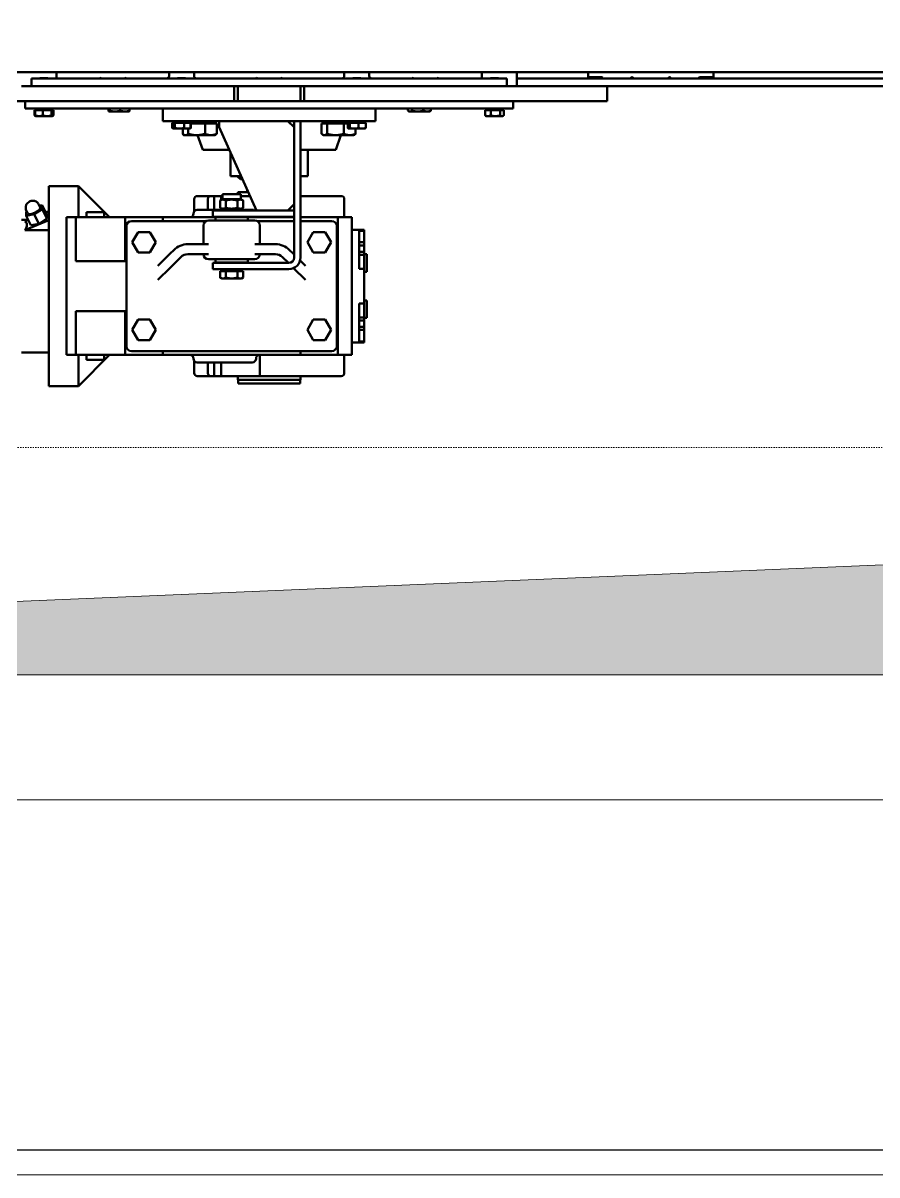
# Model space of a CAD drawing. Header units: metres. Extents: x -9891 to 773, y -8413 to 232.
# Drawn here: x -3914.1 to -3845.9, y -1448.1 to -1356 of the extents above; entities that cross this region are included whole.
import ezdxf

# ---------------------------------------------------------------- set-up
doc = ezdxf.new("R2010")
doc.units = ezdxf.units.M
doc.header["$LTSCALE"] = 0.01
doc.header["$MEASUREMENT"] = 0
doc.linetypes.add('AM_ISO09W050', pattern=[22.5, 12, -1.5, 3, -1.5, 3, -1.5])
doc.layers.get('0').update_dxf_attribs({"color": 30, "lineweight": 0})
doc.layers.add('AG-PLASTER', color=73, linetype='Continuous')
for name, color, linetype, lineweight in [('AG-Wall', 4, 'Continuous', 20), ('shaft', 3, 'Continuous', 20), ('SSN_PBC-AM_0', 5, 'Continuous', 50), ('SSN_PBC-AM_11', 9, 'AM_ISO09W050', 18)]:
    doc.layers.add(name, color=color, linetype=linetype, lineweight=lineweight)

# ---------------------------------------------------------------- blocks, each defined once
blk = doc.blocks.new('Lift mit KG 3.200')
at = {"layer": 'SSN_PBC-AM_0'}
for p, q in [((65742.31, 60055.61), (68786.31, 60055.61)), ((67094.31, 60050.61), (67094.31, 60055.61)), ((67184.31, 60052.61), (67184.31, 60055.61)), ((67204.31, 60055.61), (67204.31, 60052.61)), ((67324.31, 60052.61), (67324.31, 60055.61)), ((67344.31, 60055.61), (67344.31, 60052.61)), ((67434.31, 60055.61), (67434.31, 60050.61)), ((67462.31, 60055.61), (67462.31, 60050.61)), ((67519.31, 60051.61), (67519.31, 60055.61)), ((67528.61, 60051.61), (67519.31, 60051.61)), ((67519.31, 60051.11), (67519.31, 60051.61)), ((67524.31, 60051.11), (67524.31, 60051.61)), ((67528.61, 60051.61), (67530.31, 60051.61)), ((67608.31, 60051.61), (67610.01, 60051.61)), ((67619.31, 60051.61), (67610.01, 60051.61)), ((67614.31, 60051.61), (67614.31, 60051.11)), ((67619.31, 60055.61), (67619.31, 60051.61)), ((67619.31, 60051.61), (67619.31, 60051.11)), ((67074.31, 60044.61), (67066.31, 60044.61)), ((67074.31, 60044.61), (67074.31, 60050.61)), ((67454.31, 60050.61), (67074.31, 60050.61)), ((67454.31, 60044.61), (67074.31, 60044.61)), ((67081.08, 60050.81), (67080.88, 60050.61)), ((67081.06, 60050.79), (67081.06, 60050.61)), ((67081.08, 60050.81), (67087.55, 60050.81)), ((67087.55, 60050.81), (67087.75, 60050.61)), ((67087.57, 60050.61), (67087.57, 60050.79)), ((67149.31, 60050.61), (67149.31, 60051.11)), ((67149.31, 60050.61), (67149.31, 60051.11)), ((67191.08, 60050.81), (67190.88, 60050.61)), ((67191.06, 60050.79), (67191.06, 60050.61)), ((67191.08, 60050.81), (67197.55, 60050.81)), ((67197.55, 60050.81), (67197.75, 60050.61)), ((67197.57, 60050.61), (67197.57, 60050.79)), ((67236.31, 60032.61), (67236.31, 60044.61)), ((67239.31, 60044.61), (67239.31, 60032.61)), ((67289.31, 60044.61), (67289.31, 60032.61)), ((67292.31, 60044.61), (67292.31, 60032.61)), ((67331.08, 60050.81), (67330.88, 60050.61)), ((67331.06, 60050.79), (67331.06, 60050.61)), ((67331.08, 60050.81), (67337.55, 60050.81)), ((67337.55, 60050.81), (67337.75, 60050.61)), ((67337.57, 60050.61), (67337.57, 60050.79)), ((67379.31, 60051.11), (67379.31, 60050.61)), ((67379.31, 60050.61), (67379.31, 60051.11)), ((67441.08, 60050.81), (67440.88, 60050.61)), ((67441.06, 60050.79), (67441.06, 60050.61)), ((67441.08, 60050.81), (67447.55, 60050.81)), ((67447.55, 60050.81), (67447.75, 60050.61)), ((67447.57, 60050.61), (67447.57, 60050.79)), ((67454.31, 60044.61), (67454.31, 60050.61)), ((67462.31, 60044.61), (67454.31, 60044.61)), ((67462.31, 60050.61), (67467.31, 60050.61)), ((67462.31, 60050.61), (67462.31, 60044.61)), ((67467.31, 60044.61), (67462.31, 60044.61)), ((68826.31, 60050.61), (67467.31, 60050.61)), ((68859.31, 60044.61), (67467.31, 60044.61)), ((67519.31, 60050.61), (67519.31, 60051.11)), ((67524.31, 60050.61), (67524.31, 60051.11)), ((67530.81, 60051.11), (67530.81, 60050.61)), ((67534.31, 60032.61), (67534.31, 60044.61)), ((67607.81, 60050.61), (67607.81, 60051.11)), ((67614.31, 60051.11), (67614.31, 60050.61)), ((67619.31, 60051.11), (67619.31, 60050.61)), ((66999.31, 60032.61), (67226.31, 60032.61)), ((67069.31, 60032.61), (67069.31, 60026.61)), ((67074.31, 60026.61), (67069.31, 60026.61)), ((67074.31, 60032.61), (67454.31, 60032.61)), ((67074.31, 60026.61), (67454.31, 60026.61)), ((67076.81, 60025.21), (67077.42, 60025.21)), ((67076.81, 60025.21), (67076.81, 60021.09)), ((67077.42, 60025.21), (67083.45, 60025.21)), ((67077.42, 60025.21), (67077.42, 60021.09)), ((67077.81, 60026.61), (67077.81, 60025.81)), ((67090.81, 60025.81), (67077.81, 60025.81)), ((67078.5, 60025.21), (67078.5, 60025.81)), ((67083.45, 60025.21), (67090.34, 60025.21)), ((67083.45, 60025.21), (67083.45, 60021.09)), ((67090.13, 60025.21), (67090.13, 60025.81)), ((67090.34, 60025.21), (67090.34, 60021.09)), ((67090.34, 60025.21), (67091.2, 60025.21)), ((67090.81, 60026.61), (67090.81, 60025.81)), ((67091.2, 60025.21), (67091.2, 60021.09)), ((67091.2, 60025.21), (67091.82, 60025.21)), ((67091.82, 60025.21), (67091.82, 60021.09)), ((67135.86, 60026.61), (67135.86, 60024.93)), ((67136.31, 60024.21), (67136.27, 60024.24)), ((67136.31, 60024.21), (67136.36, 60024.21)), ((67136.36, 60024.21), (67141.08, 60024.21)), ((67136.86, 60026.61), (67136.86, 60024.93)), ((67141.08, 60024.21), (67149.03, 60024.21)), ((67145.31, 60026.61), (67145.31, 60024.93)), ((67149.03, 60024.21), (67152.31, 60024.21)), ((67152.31, 60024.21), (67152.36, 60024.24)), ((67152.76, 60026.61), (67152.76, 60024.93)), ((67179.31, 60026.61), (67179.31, 60016.61)), ((67181.81, 60026.61), (67346.81, 60026.61)), ((67302.31, 60032.61), (67529.31, 60032.61)), ((67349.31, 60016.61), (67349.31, 60026.61)), ((67375.19, 60026.61), (67375.19, 60024.93)), ((67376.31, 60024.21), (67375.74, 60024.54)), ((67376.31, 60024.21), (67376.85, 60024.21)), ((67376.85, 60024.21), (67383.08, 60024.21)), ((67378.51, 60026.61), (67378.51, 60024.93)), ((67383.08, 60024.21), (67390.54, 60024.21)), ((67387.64, 60026.61), (67387.64, 60024.93)), ((67390.54, 60024.21), (67392.31, 60024.21)), ((67392.31, 60024.21), (67392.89, 60024.54)), ((67393.44, 60026.61), (67393.44, 60024.93)), ((67436.87, 60025.21), (67436.87, 60021.09)), ((67436.87, 60025.21), (67441.42, 60025.21)), ((67437.81, 60026.61), (67437.81, 60025.81)), ((67450.81, 60025.81), (67437.81, 60025.81)), ((67438.5, 60025.21), (67438.5, 60025.81)), ((67441.42, 60025.21), (67441.42, 60021.09)), ((67441.42, 60025.21), (67448.87, 60025.21)), ((67448.87, 60025.21), (67448.87, 60021.09)), ((67448.87, 60025.21), (67451.76, 60025.21)), ((67450.13, 60025.21), (67450.13, 60025.81)), ((67450.81, 60026.61), (67450.81, 60025.81)), ((67451.76, 60025.21), (67451.76, 60021.09)), ((67459.31, 60026.61), (67454.31, 60026.61)), ((67459.31, 60026.61), (67459.31, 60032.61)), ((67459.31, 60032.51), (67504.73, 60032.51)), ((67504.73, 60032.61), (67504.73, 60032.51)), ((67534.31, 60032.61), (67529.31, 60032.61)), ((67077.77, 60020.54), (67076.81, 60021.09)), ((67077.81, 60020.51), (67077.77, 60020.54)), ((67077.81, 60020.51), (67080.44, 60020.51)), ((67080.44, 60020.51), (67086.89, 60020.51)), ((67086.89, 60020.51), (67090.77, 60020.51)), ((67090.77, 60020.51), (67090.81, 60020.51)), ((67090.81, 60020.51), (67090.86, 60020.54)), ((67090.86, 60020.54), (67091.82, 60021.09)), ((67181.81, 60016.61), (67179.31, 60016.61)), ((67181.81, 60016.61), (67346.81, 60016.61)), ((67186.81, 60015.21), (67187.07, 60015.21)), ((67186.81, 60015.21), (67186.81, 60011.09)), ((67187.07, 60015.21), (67188.99, 60015.21)), ((67187.07, 60015.21), (67187.07, 60011.09)), ((67187.81, 60016.61), (67187.81, 60015.81)), ((67200.81, 60015.81), (67187.81, 60015.81)), ((67188.5, 60015.21), (67188.5, 60015.81)), ((67188.99, 60015.21), (67196.24, 60015.21)), ((67188.99, 60015.21), (67188.99, 60011.09)), ((67196.24, 60015.21), (67196.24, 60011.09)), ((67196.24, 60015.21), (67201.56, 60015.21)), ((67200.13, 60015.21), (67200.13, 60015.81)), ((67220.81, 60015.31), (67200.13, 60015.31)), ((67200.81, 60016.61), (67200.81, 60015.81)), ((67201.56, 60015.21), (67201.82, 60015.21)), ((67201.56, 60015.21), (67201.56, 60011.09)), ((67201.82, 60015.21), (67201.82, 60011.09)), ((67201.82, 60014.51), (67213.13, 60014.51)), ((67213.13, 60014.51), (67222.37, 60014.51)), ((67213.13, 60014.51), (67213.13, 60006.38)), ((67220.06, 60014.51), (67220.06, 60015.31)), ((67220.81, 60016.61), (67220.81, 60015.31)), ((67222.37, 60014.51), (67222.37, 60006.38)), ((67224.31, 60011.61), (67224.31, 60016.61)), ((67279.31, 60016.61), (67284.31, 60011.61)), ((67284.31, 60016.61), (67284.31, 59907.41)), ((67289.31, 59907.41), (67289.31, 60016.61)), ((67306.26, 60014.51), (67310.54, 60014.51)), ((67306.26, 60014.51), (67306.26, 60006.38)), ((67307.81, 60016.61), (67307.81, 60015.31)), ((67328.5, 60015.31), (67307.81, 60015.31)), ((67308.57, 60014.51), (67308.57, 60015.31)), ((67310.54, 60014.51), (67324.09, 60014.51)), ((67310.54, 60014.51), (67310.54, 60006.38)), ((67324.09, 60014.51), (67327.2, 60014.51)), ((67324.09, 60014.51), (67324.09, 60006.38)), ((67327.2, 60015.21), (67328.69, 60015.21)), ((67327.2, 60015.21), (67327.2, 60011.09)), ((67327.81, 60016.61), (67327.81, 60015.81)), ((67340.81, 60015.81), (67327.81, 60015.81)), ((67328.5, 60015.21), (67328.5, 60015.81)), ((67328.69, 60015.21), (67335.8, 60015.21)), ((67328.69, 60015.21), (67328.69, 60011.09)), ((67335.8, 60015.21), (67335.8, 60011.09)), ((67335.8, 60015.21), (67341.43, 60015.21)), ((67340.13, 60015.21), (67340.13, 60015.81)), ((67340.81, 60016.61), (67340.81, 60015.81)), ((67341.43, 60015.21), (67341.43, 60011.09)), ((67349.31, 60016.61), (67346.81, 60016.61)), ((67437.81, 60020.51), (67437.27, 60020.82)), ((67437.81, 60020.51), (67439.15, 60020.51)), ((67439.15, 60020.51), (67445.14, 60020.51)), ((67445.14, 60020.51), (67450.31, 60020.51)), ((67450.31, 60020.51), (67450.81, 60020.51)), ((67450.81, 60020.51), (67451.36, 60020.82)), ((67187.59, 60010.64), (67186.85, 60011.06)), ((67187.81, 60010.51), (67187.59, 60010.64)), ((67187.81, 60010.51), (67188.03, 60010.51)), ((67188.03, 60010.51), (67192.62, 60010.51)), ((67192.62, 60010.51), (67198.9, 60010.51)), ((67195.25, 60010.51), (67195.25, 60006.38)), ((67196.11, 60005.31), (67195.99, 60005.38)), ((67196.11, 60005.31), (67196.81, 60005.31)), ((67196.81, 60005.31), (67196.19, 60005.67)), ((67196.81, 60005.31), (67197.41, 60005.31)), ((67197.41, 60005.31), (67206.35, 60005.31)), ((67198.9, 60010.51), (67200.81, 60010.51)), ((67199.57, 60010.51), (67199.57, 60006.38)), ((67200.81, 60010.51), (67201.04, 60010.64)), ((67201.04, 60010.64), (67201.77, 60011.06)), ((67206.35, 60005.31), (67217.75, 60005.31)), ((67211.17, 59993.61), (67206.96, 60005.31)), ((67217.75, 60005.31), (67220.81, 60005.31)), ((67220.81, 60005.31), (67221.44, 60005.67)), ((67254.31, 59945.11), (67224.31, 60011.61)), ((67307.81, 60005.31), (67307.2, 60005.67)), ((67307.81, 60005.31), (67308.4, 60005.31)), ((67308.4, 60005.31), (67317.32, 60005.31)), ((67317.32, 60005.31), (67328.73, 60005.31)), ((67317.45, 59993.61), (67321.66, 60005.31)), ((67327.81, 60010.51), (67327.68, 60010.59)), ((67327.81, 60010.51), (67327.94, 60010.51)), ((67327.94, 60010.51), (67332.25, 60010.51)), ((67328.73, 60005.31), (67331.81, 60005.31)), ((67331.81, 60005.31), (67332.43, 60005.67)), ((67332.25, 60010.51), (67338.62, 60010.51)), ((67333.37, 60010.51), (67333.37, 60006.38)), ((67338.62, 60010.51), (67340.81, 60010.51)), ((67340.81, 60010.51), (67340.95, 60010.59)), ((67211.17, 59993.61), (67232.43, 59993.61)), ((67233.31, 59972.61), (67233.31, 59991.66)), ((67289.31, 59993.61), (67317.45, 59993.61)), ((67295.31, 59983.21), (67295.31, 59993.61)), ((67295.31, 59983.18), (67295.31, 59980.04)), ((67295.31, 59983.18), (67295.31, 59983.18)), ((67295.31, 59980.04), (67295.31, 59980.04)), ((67295.31, 59972.61), (67295.31, 59980.01)), ((67241.91, 59972.61), (67233.31, 59972.61)), ((67239.31, 59972.61), (67239.31, 59972.11)), ((67239.31, 59972.11), (67242.13, 59972.11)), ((67241.31, 59970.11), (67239.31, 59972.11)), ((67243.03, 59970.11), (67241.31, 59970.11)), ((67295.31, 59972.61), (67289.31, 59972.61)), ((67088.31, 59804.61), (67088.31, 59964.61)), ((67098.31, 59964.61), (67088.31, 59964.61)), ((67111.81, 59964.61), (67098.31, 59964.61)), ((67111.81, 59939.61), (67111.81, 59964.61)), ((67136.81, 59939.61), (67111.81, 59964.61)), ((67247.77, 59959.61), (67239.31, 59959.61)), ((67239.31, 59959.61), (67239.31, 59958.01)), ((67246.81, 59961.74), (67246.81, 59959.61)), ((67081.33, 59947.52), (67080.09, 59950.05)), ((67204.31, 59954.11), (67204.31, 59944.27)), ((67217.61, 59956.61), (67206.81, 59956.61)), ((67215.33, 59945.61), (67215.33, 59954.11)), ((67217.61, 59956.61), (67220.26, 59956.61)), ((67220.26, 59945.61), (67220.26, 59956.61)), ((67225.94, 59956.61), (67220.26, 59956.61)), ((67227, 59954.15), (67225.08, 59953.04)), ((67225.08, 59947.22), (67225.08, 59953.04)), ((67225.94, 59956.61), (67227, 59956.61)), ((67225.94, 59956.61), (67225.94, 59953.54)), ((67227, 59958.01), (67241.63, 59958.01)), ((67227, 59954.15), (67227, 59958.01)), ((67227, 59954.15), (67241.63, 59954.15)), ((67229.69, 59947.22), (67229.69, 59953.04)), ((67238.93, 59947.22), (67238.93, 59953.04)), ((67241.63, 59954.15), (67241.63, 59958.01)), ((67241.63, 59956.61), (67249.13, 59956.61)), ((67241.63, 59954.15), (67243.55, 59953.04)), ((67243.55, 59947.22), (67243.55, 59953.04)), ((67284.31, 59950.11), (67279.31, 59945.11)), ((67321.81, 59956.61), (67289.31, 59956.61)), ((67324.31, 59954.11), (67324.31, 59939.61)), ((67070.63, 59944.37), (67070.02, 59943.97)), ((67070.02, 59943.97), (67070.02, 59940.87)), ((67070.02, 59940.87), (67076.4, 59942)), ((67070.02, 59940.87), (67073.75, 59933.3)), ((67071.46, 59942.67), (67070.22, 59945.19)), ((67076.4, 59942), (67082.77, 59946.23)), ((67076.4, 59942), (67080.12, 59934.43)), ((67082.77, 59949.32), (67080.63, 59948.94)), ((67082.77, 59949.32), (67086.49, 59941.75)), ((67082.77, 59946.23), (67082.77, 59949.32)), ((67082.77, 59946.23), (67086.49, 59938.66)), ((67085.68, 59943.4), (67088.31, 59944.51)), ((67086.49, 59938.66), (67086.49, 59941.75)), ((67132.31, 59943.61), (67118.31, 59943.61)), ((67118.31, 59943.61), (67118.31, 59939.61)), ((67132.31, 59943.61), (67132.31, 59939.61)), ((67226.31, 59945.61), (67206.81, 59945.61)), ((67219.31, 59945.11), (67224.31, 59945.11)), ((67219.31, 59945.11), (67219.31, 59940.11)), ((67284.31, 59945.11), (67224.31, 59945.11)), ((67227, 59946.11), (67225.08, 59947.22)), ((67225.94, 59946.72), (67225.94, 59945.61)), ((67226.31, 59946.11), (67242.31, 59946.11)), ((67226.31, 59945.11), (67226.31, 59946.11)), ((67241.63, 59946.11), (67243.55, 59947.22)), ((67242.31, 59945.11), (67242.31, 59946.11)), ((67250.81, 59945.61), (67242.31, 59945.61)), ((67284.31, 59940.11), (67284.31, 59945.11)), ((67071.63, 59937.61), (67066.31, 59937.61)), ((67068.92, 59936.36), (67071.67, 59937.52)), ((67068.92, 59929.28), (67088.31, 59937.43)), ((67073.75, 59933.3), (67080.12, 59934.43)), ((67080.12, 59934.43), (67086.49, 59938.66)), ((67102.31, 59939.61), (67109.73, 59939.61)), ((67102.31, 59939.61), (67102.31, 59829.61)), ((67109.73, 59939.61), (67149.31, 59939.61)), ((67109.73, 59904.61), (67109.73, 59939.61)), ((67179.31, 59939.61), (67149.31, 59939.61)), ((67149.31, 59939.61), (67149.31, 59904.61)), ((67150.31, 59932.61), (67150.31, 59836.61)), ((67213.88, 59936.61), (67154.31, 59936.61)), ((67181.81, 59939.61), (67179.31, 59939.61)), ((67179.31, 59939.61), (67179.31, 59936.61)), ((67221.31, 59939.61), (67181.81, 59939.61)), ((67211.81, 59918.11), (67211.81, 59933.11)), ((67215.81, 59937.11), (67252.81, 59937.11)), ((67224.31, 59940.11), (67219.31, 59940.11)), ((67247.31, 59939.61), (67221.31, 59939.61)), ((67221.31, 59937.11), (67221.31, 59939.61)), ((67224.31, 59940.11), (67284.31, 59940.11)), ((67229.31, 59939.61), (67229.31, 59940.11)), ((67230.21, 59940.11), (67230.21, 59939.61)), ((67238.42, 59939.61), (67238.42, 59940.11)), ((67239.31, 59939.61), (67239.31, 59940.11)), ((67284.31, 59939.61), (67247.31, 59939.61)), ((67247.31, 59937.11), (67247.31, 59939.61)), ((67284.31, 59936.61), (67254.75, 59936.61)), ((67256.81, 59940.11), (67256.81, 59939.61)), ((67256.81, 59918.11), (67256.81, 59933.11)), ((67319.31, 59939.61), (67289.31, 59939.61)), ((67314.31, 59936.61), (67289.31, 59936.61)), ((67318.31, 59836.61), (67318.31, 59932.61)), ((67321.81, 59939.61), (67319.31, 59939.61)), ((67319.31, 59939.61), (67319.31, 59829.61)), ((67330.31, 59939.61), (67321.81, 59939.61)), ((67330.31, 59939.61), (67330.31, 59829.61)), ((67068.92, 59929.28), (67088.31, 59929.28)), ((67154.86, 59919.61), (67159.59, 59927.79)), ((67159.59, 59927.79), (67169.04, 59927.79)), ((67169.04, 59927.79), (67173.76, 59919.61)), ((67294.86, 59919.61), (67299.59, 59927.79)), ((67299.59, 59927.79), (67309.04, 59927.79)), ((67309.04, 59927.79), (67313.76, 59919.61)), ((67330.31, 59929.61), (67340.31, 59929.61)), ((67336.31, 59928.82), (67336.31, 59923.11)), ((67336.31, 59928.82), (67340.31, 59928.82)), ((67336.31, 59898.44), (67336.31, 59923.11)), ((67340.31, 59929.61), (67340.31, 59928.82)), ((67340.31, 59928.82), (67340.31, 59923.27)), ((67340.31, 59923.27), (67340.31, 59919.63)), ((67159.59, 59911.43), (67154.86, 59919.61)), ((67173.76, 59919.61), (67169.04, 59911.43)), ((67185.22, 59910.65), (67188, 59913.42)), ((67199.31, 59918.11), (67215.88, 59918.11)), ((67252.74, 59918.11), (67269.31, 59918.11)), ((67280.63, 59913.42), (67283.4, 59910.65)), ((67299.59, 59911.43), (67294.86, 59919.61)), ((67313.76, 59919.61), (67309.04, 59911.43)), ((67336.31, 59919.63), (67340.31, 59919.63)), ((67336.31, 59917.12), (67340.31, 59917.12)), ((67340.31, 59917.12), (67340.31, 59919.63)), ((67340.31, 59912.1), (67340.31, 59917.12)), ((67109.73, 59904.61), (67118.31, 59904.61)), ((67149.31, 59904.61), (67118.31, 59904.61)), ((67169.04, 59911.43), (67159.59, 59911.43)), ((67175.39, 59900.82), (67185.22, 59910.65)), ((67193.66, 59907.77), (67185.22, 59899.33)), ((67215.88, 59910.11), (67199.31, 59910.11)), ((67252.81, 59906.11), (67215.81, 59906.11)), ((67221.31, 59903.61), (67221.31, 59906.11)), ((67247.31, 59903.61), (67247.31, 59906.11)), ((67269.31, 59910.11), (67252.74, 59910.11)), ((67279.63, 59903.11), (67274.97, 59907.77)), ((67283.4, 59910.65), (67284.31, 59909.74)), ((67289.01, 59905.04), (67293.23, 59900.82)), ((67309.04, 59911.43), (67299.59, 59911.43)), ((67336.31, 59912.1), (67340.31, 59912.1)), ((67336.31, 59909.59), (67340.31, 59909.59)), ((67340.31, 59909.59), (67340.31, 59912.1)), ((67342.31, 59910.11), (67340.31, 59910.11)), ((67340.31, 59909.59), (67340.31, 59905.95)), ((67340.31, 59905.95), (67340.31, 59898.44)), ((67342.31, 59896.11), (67342.31, 59910.11)), ((67185.22, 59899.33), (67175.39, 59889.5)), ((67219.31, 59903.11), (67224.31, 59903.11)), ((67219.31, 59903.11), (67219.31, 59898.11)), ((67224.31, 59898.11), (67219.31, 59898.11)), ((67221.31, 59903.61), (67247.31, 59903.61)), ((67224.31, 59903.11), (67280.01, 59903.11)), ((67224.31, 59898.11), (67280.01, 59898.11)), ((67225.08, 59896.51), (67225.08, 59891.43)), ((67225.08, 59896.51), (67229.69, 59896.51)), ((67226.31, 59898.11), (67226.31, 59897.11)), ((67242.31, 59897.11), (67226.31, 59897.11)), ((67227, 59896.51), (67227, 59897.11)), ((67229.31, 59903.11), (67229.31, 59903.61)), ((67229.69, 59896.51), (67229.69, 59891.43)), ((67229.69, 59896.51), (67238.93, 59896.51)), ((67230.21, 59903.61), (67230.21, 59903.11)), ((67238.42, 59903.11), (67238.42, 59903.61)), ((67238.93, 59896.51), (67243.55, 59896.51)), ((67238.93, 59896.51), (67238.93, 59891.43)), ((67239.31, 59903.11), (67239.31, 59903.61)), ((67241.63, 59896.51), (67241.63, 59897.11)), ((67242.31, 59898.11), (67242.31, 59897.11)), ((67243.55, 59896.51), (67243.55, 59891.43)), ((67293.23, 59889.5), (67283.81, 59898.92)), ((67340.31, 59898.44), (67336.31, 59898.44)), ((67340.31, 59870.78), (67340.31, 59898.44)), ((67342.31, 59896.11), (67340.31, 59896.11)), ((67226.31, 59890.71), (67225.08, 59891.43)), ((67226.31, 59890.71), (67227.38, 59890.71)), ((67227.38, 59890.71), (67234.31, 59890.71)), ((67234.31, 59890.71), (67241.24, 59890.71)), ((67241.24, 59890.71), (67242.31, 59890.71)), ((67242.31, 59890.71), (67243.55, 59891.43)), ((67336.31, 59846.11), (67336.31, 59870.78)), ((67336.31, 59870.78), (67340.31, 59870.78)), ((67342.31, 59873.11), (67340.31, 59873.11)), ((67340.31, 59870.78), (67340.31, 59863.27)), ((67342.31, 59859.11), (67342.31, 59873.11)), ((67109.73, 59829.61), (67109.73, 59864.61)), ((67118.31, 59864.61), (67109.73, 59864.61)), ((67118.31, 59864.61), (67149.31, 59864.61)), ((67149.31, 59864.61), (67149.31, 59829.61)), ((67154.86, 59849.61), (67159.59, 59857.79)), ((67159.59, 59857.79), (67169.04, 59857.79)), ((67169.04, 59857.79), (67173.76, 59849.61)), ((67294.86, 59849.61), (67299.59, 59857.79)), ((67299.59, 59857.79), (67309.04, 59857.79)), ((67309.04, 59857.79), (67313.76, 59849.61)), ((67336.31, 59859.63), (67340.31, 59859.63)), ((67340.31, 59863.27), (67340.31, 59859.63)), ((67340.31, 59857.12), (67340.31, 59859.63)), ((67342.31, 59859.11), (67340.31, 59859.11)), ((67159.59, 59841.43), (67154.86, 59849.61)), ((67173.76, 59849.61), (67169.04, 59841.43)), ((67299.59, 59841.43), (67294.86, 59849.61)), ((67313.76, 59849.61), (67309.04, 59841.43)), ((67336.31, 59857.12), (67340.31, 59857.12)), ((67336.31, 59852.1), (67340.31, 59852.1)), ((67336.31, 59849.59), (67340.31, 59849.59)), ((67340.31, 59852.1), (67340.31, 59857.12)), ((67340.31, 59849.59), (67340.31, 59852.1)), ((67340.31, 59849.59), (67340.31, 59845.95)), ((67169.04, 59841.43), (67159.59, 59841.43)), ((67309.04, 59841.43), (67299.59, 59841.43)), ((67330.31, 59839.61), (67340.31, 59839.61)), ((67336.31, 59846.11), (67336.31, 59840.4)), ((67340.31, 59840.4), (67336.31, 59840.4)), ((67340.31, 59845.95), (67340.31, 59840.4)), ((67340.31, 59840.4), (67340.31, 59839.61)), ((67088.31, 59831.61), (67066.31, 59831.61)), ((67154.31, 59832.61), (67314.31, 59832.61)), ((67179.31, 59832.61), (67179.31, 59829.61)), ((67289.31, 59832.61), (67289.31, 59829.61)), ((67109.73, 59829.61), (67102.31, 59829.61)), ((67149.31, 59829.61), (67109.73, 59829.61)), ((67111.81, 59804.61), (67111.81, 59829.61)), ((67136.81, 59829.61), (67111.81, 59804.61)), ((67118.31, 59829.61), (67118.31, 59825.61)), ((67118.31, 59825.61), (67132.31, 59825.61)), ((67132.31, 59829.61), (67132.31, 59825.61)), ((67149.31, 59829.61), (67179.31, 59829.61)), ((67179.31, 59829.61), (67181.81, 59829.61)), ((67181.81, 59829.61), (67286.81, 59829.61)), ((67204.31, 59815.11), (67204.31, 59824.95)), ((67206.81, 59823.61), (67250.81, 59823.61)), ((67215.33, 59815.11), (67215.33, 59823.61)), ((67220.26, 59812.61), (67220.26, 59823.61)), ((67225.94, 59823.61), (67225.94, 59812.61)), ((67256.81, 59829.61), (67256.81, 59815.11)), ((67286.81, 59829.61), (67289.31, 59829.61)), ((67289.31, 59829.61), (67319.31, 59829.61)), ((67319.31, 59829.61), (67321.81, 59829.61)), ((67321.81, 59829.61), (67330.31, 59829.61)), ((67324.31, 59815.11), (67324.31, 59829.61)), ((67206.81, 59812.61), (67217.61, 59812.61)), ((67220.26, 59812.61), (67217.61, 59812.61)), ((67220.26, 59812.61), (67225.94, 59812.61)), ((67256.73, 59812.61), (67225.94, 59812.61)), ((67239.31, 59812.61), (67239.31, 59809.61)), ((67256.73, 59812.61), (67321.81, 59812.61)), ((67289.31, 59812.61), (67289.31, 59809.61)), ((67098.31, 59804.61), (67088.31, 59804.61)), ((67111.81, 59804.61), (67098.31, 59804.61)), ((67289.31, 59809.61), (67239.31, 59809.61)), ((67239.56, 59809.61), (67239.56, 59806.61)), ((67289.06, 59806.61), (67239.56, 59806.61)), ((67289.06, 59809.61), (67289.06, 59806.61))]:
    blk.add_line(p, q, dxfattribs=at)
for centre, radius, start, end in [((67182.31, 60052.61), 2, 270, 0), ((67206.31, 60052.61), 2, 180, 270), ((67322.31, 60052.61), 2, 270, 0), ((67346.31, 60052.61), 2, 180, 270), ((67530.31, 60051.11), 0.5, 0, 90), ((67554.31, 60050.61), 1, 0, 180), ((67584.31, 60050.61), 1, 0, 180), ((67608.31, 60051.11), 0.5, 90, 180), ((67129.31, 60050.61), 0.5, 0, 180), ((67149.31, 60050.61), 0.5, 0, 180), ((67254.31, 60050.61), 0.5, 0, 180), ((67274.31, 60050.61), 0.5, 0, 180), ((67379.31, 60050.61), 0.5, 0, 180), ((67399.31, 60050.61), 0.5, 0, 180), ((67242.81, 59966.11), 4, 86.78039, 90), ((67206.81, 59954.11), 2.5, 90, 180), ((67321.81, 59954.11), 2.5, 0, 90), ((67200.81, 59942.61), 3, 270, 0), ((67206.81, 59942.61), 3, 90, 180), ((67250.81, 59942.61), 3, 56.44269, 90), ((67154.31, 59932.61), 4, 90, 180), ((67215.81, 59933.11), 4, 90, 180), ((67252.81, 59933.11), 4, 0, 90), ((67256.81, 59942.61), 3, 236.44269, 269.96305), ((67314.31, 59932.61), 4, 0, 90), ((67199.31, 59902.11), 16, 90, 135), ((67269.31, 59902.11), 16, 45, 90), ((67199.31, 59902.11), 8, 90, 135), ((67215.81, 59910.11), 4, 180, 270), ((67252.81, 59910.11), 4, 270, 0), ((67269.31, 59902.11), 8, 45, 90), ((67280.01, 59907.41), 9.3, 270, 0), ((67280.01, 59907.41), 4.3, 270, 0), ((67154.31, 59836.61), 4, 180, 270), ((67314.31, 59836.61), 4, 270, 0), ((67200.81, 59826.61), 3, 0, 90), ((67206.81, 59826.61), 3, 180, 270), ((67250.81, 59826.61), 3, 270, 0), ((67256.81, 59826.61), 3, 90.03695, 180), ((67206.81, 59815.11), 2.5, 180, 270), ((67321.81, 59815.11), 2.5, 270, 0)]:
    blk.add_arc(centre, radius, start, end, dxfattribs=at)
for centre, major_axis, ratio, start_param, end_param in [((67076.4, 59945.1), (-4.94, -2.43), 0.348382, 0, 3.141593), ((66954.11, 59884.61), (116.37, 50.15), 0.147289, 6.044364, 6.395217)]:
    blk.add_ellipse(centre, major_axis=major_axis, ratio=ratio, start_param=start_param, end_param=end_param, dxfattribs=at)
for points, weights in [([(67135.86, 60024.93), (67136.13, 60024.21), (67136.36, 60024.21)], [1, 1.0379548493, 1]), ([(67136.36, 60024.21), (67136.59, 60024.21), (67136.86, 60024.93)], [1, 1.0379548493, 1]), ([(67136.86, 60024.93), (67139.12, 60024.21), (67141.08, 60024.21)], [1, 1.0379548493, 1]), ([(67141.08, 60024.21), (67143.04, 60024.21), (67145.31, 60024.93)], [1, 1.0379548493, 1]), ([(67145.31, 60024.93), (67147.3, 60024.21), (67149.03, 60024.21)], [1, 1.0379548493, 1]), ([(67149.03, 60024.21), (67150.77, 60024.21), (67152.76, 60024.93)], [1, 1.0379548493, 1]), ([(67152.76, 60024.93), (67152.55, 60024.35), (67152.36, 60024.24)], [1, 1.03054071457, 1.01193170184]), ([(67375.19, 60024.93), (67376.08, 60024.21), (67376.85, 60024.21)], [1, 1.0379548493, 1]), ([(67376.85, 60024.21), (67377.62, 60024.21), (67378.51, 60024.93)], [1, 1.0379548493, 1]), ([(67378.51, 60024.93), (67380.96, 60024.21), (67383.08, 60024.21)], [1, 1.0379548493, 1]), ([(67383.08, 60024.21), (67385.2, 60024.21), (67387.64, 60024.93)], [1, 1.0379548493, 1]), ([(67387.64, 60024.93), (67389.2, 60024.21), (67390.54, 60024.21)], [1, 1.0379548493, 1]), ([(67390.54, 60024.21), (67391.89, 60024.21), (67393.44, 60024.93)], [1, 1.0379548493, 1]), ([(67393.44, 60024.93), (67393.15, 60024.7), (67392.89, 60024.54)], [1, 1.01184637858, 1.01629782934]), ([(67076.81, 60021.09), (67077.23, 60020.85), (67077.61, 60020.71)], [1, 1.0154801981, 1.01833294344]), ([(67077.42, 60021.09), (67079.04, 60020.51), (67080.44, 60020.51)], [1, 1.0379548493, 1]), ([(67077.77, 60020.54), (67077.61, 60020.63), (67077.42, 60021.09)], [1.01254673578, 1.0300245018, 1]), ([(67080.44, 60020.51), (67081.84, 60020.51), (67083.45, 60021.09)], [1, 1.0379548493, 1]), ([(67083.45, 60021.09), (67085.3, 60020.51), (67086.89, 60020.51)], [1, 1.0379548493, 1]), ([(67086.89, 60020.51), (67088.49, 60020.51), (67090.34, 60021.09)], [1, 1.0379548493, 1]), ([(67090.34, 60021.09), (67090.57, 60020.51), (67090.77, 60020.51)], [1, 1.0379548493, 1]), ([(67090.77, 60020.51), (67090.97, 60020.51), (67091.2, 60021.09)], [1, 1.0379548493, 1]), ([(67091.02, 60020.71), (67091.4, 60020.85), (67091.82, 60021.09)], [1.01833294344, 1.0154801981, 1]), ([(67437.27, 60020.82), (67437.08, 60020.94), (67436.87, 60021.09)], [1.01458448745, 1.00984689155, 1]), ([(67436.87, 60021.09), (67438.09, 60020.51), (67439.15, 60020.51)], [1, 1.0379548493, 1]), ([(67439.15, 60020.51), (67440.2, 60020.51), (67441.42, 60021.09)], [1, 1.0379548493, 1]), ([(67441.42, 60021.09), (67443.42, 60020.51), (67445.14, 60020.51)], [1, 1.0379548493, 1]), ([(67445.14, 60020.51), (67446.87, 60020.51), (67448.87, 60021.09)], [1, 1.0379548493, 1]), ([(67448.87, 60021.09), (67449.64, 60020.51), (67450.31, 60020.51)], [1, 1.0379548493, 1]), ([(67450.31, 60020.51), (67450.98, 60020.51), (67451.76, 60021.09)], [1, 1.0379548493, 1]), ([(67186.81, 60011.09), (67187.08, 60010.94), (67187.33, 60010.83)], [1, 1.00973231851, 1.01447354759]), ([(67186.85, 60011.06), (67186.83, 60011.08), (67186.81, 60011.09)], [1.00164960111, 1.00084354847, 1]), ([(67187.07, 60011.09), (67187.58, 60010.51), (67188.03, 60010.51)], [1, 1.0379548493, 1]), ([(67188.03, 60010.51), (67188.48, 60010.51), (67188.99, 60011.09)], [1, 1.0379548493, 1]), ([(67188.99, 60011.09), (67190.94, 60010.51), (67192.62, 60010.51)], [1, 1.0379548493, 1]), ([(67192.62, 60010.51), (67194.3, 60010.51), (67196.24, 60011.09)], [1, 1.0379548493, 1]), ([(67195.25, 60006.38), (67196.41, 60005.31), (67197.41, 60005.31)], [1, 1.0379548493, 1]), ([(67195.99, 60005.38), (67195.66, 60005.57), (67195.27, 60006.36)], [1.01439774956, 1.02814061841, 1.00064334677]), ([(67196.24, 60011.09), (67197.66, 60010.51), (67198.9, 60010.51)], [1, 1.0379548493, 1]), ([(67197.41, 60005.31), (67198.41, 60005.31), (67199.57, 60006.38)], [1, 1.0379548493, 1]), ([(67198.9, 60010.51), (67200.13, 60010.51), (67201.56, 60011.09)], [1, 1.0379548493, 1]), ([(67199.57, 60006.38), (67203.2, 60005.31), (67206.35, 60005.31)], [1, 1.0379548493, 1]), ([(67201.56, 60011.09), (67201.28, 60010.78), (67201.04, 60010.64)], [1, 1.01981849853, 1.0189401485]), ([(67201.27, 60010.81), (67201.54, 60010.93), (67201.82, 60011.09)], [1.0152227616, 1.01053622597, 1]), ([(67206.35, 60005.31), (67209.49, 60005.31), (67213.13, 60006.38)], [1, 1.0379548493, 1]), ([(67213.13, 60006.38), (67215.6, 60005.31), (67217.75, 60005.31)], [1, 1.0379548493, 1]), ([(67217.75, 60005.31), (67219.9, 60005.31), (67222.37, 60006.38)], [1, 1.0379548493, 1]), ([(67222.37, 60006.38), (67221.88, 60005.93), (67221.44, 60005.67)], [1, 1.01569402066, 1.01840934221]), ([(67306.26, 60006.38), (67307.41, 60005.31), (67308.4, 60005.31)], [1, 1.0379548493, 1]), ([(67308.4, 60005.31), (67309.39, 60005.31), (67310.54, 60006.38)], [1, 1.0379548493, 1]), ([(67310.54, 60006.38), (67314.17, 60005.31), (67317.32, 60005.31)], [1, 1.0379548493, 1]), ([(67317.32, 60005.31), (67320.46, 60005.31), (67324.09, 60006.38)], [1, 1.0379548493, 1]), ([(67324.09, 60006.38), (67326.58, 60005.31), (67328.73, 60005.31)], [1, 1.0379548493, 1]), ([(67327.2, 60011.09), (67327.6, 60010.51), (67327.94, 60010.51)], [1, 1.0379548493, 1]), ([(67327.94, 60010.51), (67328.29, 60010.51), (67328.69, 60011.09)], [1, 1.0379548493, 1]), ([(67328.69, 60011.09), (67330.6, 60010.51), (67332.25, 60010.51)], [1, 1.0379548493, 1]), ([(67328.73, 60005.31), (67330.88, 60005.31), (67333.37, 60006.38)], [1, 1.0379548493, 1]), ([(67332.25, 60010.51), (67333.9, 60010.51), (67335.8, 60011.09)], [1, 1.0379548493, 1]), ([(67333.37, 60006.38), (67332.88, 60005.92), (67332.43, 60005.67)], [1, 1.0158626504, 1.01846619519]), ([(67335.8, 60011.09), (67337.31, 60010.51), (67338.62, 60010.51)], [1, 1.0379548493, 1]), ([(67338.62, 60010.51), (67339.92, 60010.51), (67341.43, 60011.09)], [1, 1.0379548493, 1]), ([(67341.43, 60011.09), (67341.17, 60010.72), (67340.95, 60010.59)], [1, 1.0240652557, 1.01761338157]), ([(67229.69, 59953.04), (67227.38, 59954.37), (67225.08, 59953.04)], [1, 1.15470053838, 1]), ([(67238.93, 59953.04), (67234.31, 59954.37), (67229.69, 59953.04)], [1, 1.15470053838, 1]), ([(67243.55, 59953.04), (67241.24, 59954.37), (67238.93, 59953.04)], [1, 1.15470053838, 1]), ([(67225.08, 59947.22), (67227.38, 59945.89), (67229.69, 59947.22)], [1, 1.15470053838, 1]), ([(67229.69, 59947.22), (67234.31, 59945.89), (67238.93, 59947.22)], [1, 1.15470053838, 1]), ([(67238.93, 59947.22), (67241.24, 59945.89), (67243.55, 59947.22)], [1, 1.15470053838, 1]), ([(67225.08, 59891.43), (67226.31, 59890.71), (67227.38, 59890.71)], [1, 1.0379548493, 1]), ([(67227.38, 59890.71), (67228.46, 59890.71), (67229.69, 59891.43)], [1, 1.0379548493, 1]), ([(67229.69, 59891.43), (67232.17, 59890.71), (67234.31, 59890.71)], [1, 1.0379548493, 1]), ([(67234.31, 59890.71), (67236.46, 59890.71), (67238.93, 59891.43)], [1, 1.0379548493, 1]), ([(67238.93, 59891.43), (67240.17, 59890.71), (67241.24, 59890.71)], [1, 1.0379548493, 1]), ([(67241.24, 59890.71), (67242.31, 59890.71), (67243.55, 59891.43)], [1, 1.0379548493, 1])]:
    blk.add_rational_spline(points, weights, degree=2, dxfattribs=at)
for points, knots in [([(67295.28, 59980.75), (67295.28, 59980.83), (67295.28, 59980.91), (67295.27, 59981.2), (67295.27, 59981.41), (67295.27, 59981.61), (67295.27, 59981.81), (67295.27, 59982.02), (67295.28, 59982.31), (67295.28, 59982.39), (67295.28, 59982.47)], [0.8722771, 0.8722771, 0.8722771, 0.8722771, 0.8993103, 0.8993103, 0.9594571, 0.9594571, 0.9594571, 1.019604, 1.019604, 1.0466371, 1.0466371, 1.0466371, 1.0466371]), ([(67295.28, 59982.47), (67295.28, 59982.48), (67295.28, 59982.49), (67295.29, 59982.59), (67295.29, 59982.67), (67295.29, 59982.81), (67295.3, 59982.88), (67295.3, 59983), (67295.31, 59983.05), (67295.31, 59983.13), (67295.31, 59983.16), (67295.31, 59983.2), (67295.31, 59983.21), (67295.31, 59983.21)], [10.51094, 10.51094, 10.51094, 10.51094, 10.549238, 10.549238, 10.850645, 10.850645, 11.152052, 11.152052, 11.453458, 11.453458, 11.754865, 11.754865, 12.056272, 12.056272, 12.056272, 12.056272]), ([(67295.31, 59980.01), (67295.31, 59980.01), (67295.31, 59980.02), (67295.31, 59980.06), (67295.31, 59980.09), (67295.31, 59980.17), (67295.3, 59980.22), (67295.3, 59980.34), (67295.29, 59980.41), (67295.29, 59980.55), (67295.29, 59980.63), (67295.28, 59980.73), (67295.28, 59980.74), (67295.28, 59980.75)], [7.233763, 7.233763, 7.233763, 7.233763, 7.53517, 7.53517, 7.836577, 7.836577, 8.137983, 8.137983, 8.43939, 8.43939, 8.740797, 8.740797, 8.779095, 8.779095, 8.779095, 8.779095]), ([(67080.09, 59950.05), (67079.85, 59950.53), (67079.53, 59950.97), (67078.81, 59951.72), (67078.41, 59952.01), (67077.56, 59952.49), (67077.14, 59952.64), (67076.24, 59952.86), (67075.83, 59952.89), (67074.91, 59952.89), (67074.52, 59952.82), (67073.61, 59952.6), (67073.19, 59952.43), (67072.35, 59952), (67071.95, 59951.75), (67071.25, 59951.12), (67070.99, 59950.87), (67070.54, 59950.26), (67070.36, 59949.98), (67070.07, 59949.35), (67069.95, 59949.06), (67069.72, 59948.17), (67069.64, 59947.49), (67069.82, 59946.21), (67069.98, 59945.68), (67070.22, 59945.19)], [1.570796, 1.570796, 1.570796, 1.570796, 1.682337, 1.682337, 1.803873, 1.803873, 1.958414, 1.958414, 2.184838, 2.184838, 2.56338, 2.56338, 3.191699, 3.191699, 3.820017, 3.820017, 4.121566, 4.121566, 4.302042, 4.302042, 4.421772, 4.421772, 4.599442, 4.599442, 4.712389, 4.712389, 4.712389, 4.712389]), ([(67215.33, 59954.11), (67215.33, 59954.3), (67215.35, 59954.48), (67215.43, 59954.85), (67215.48, 59955.03), (67215.68, 59955.49), (67215.85, 59955.75), (67216.29, 59956.19), (67216.55, 59956.35), (67217.08, 59956.56), (67217.34, 59956.61), (67217.61, 59956.61)], [-1.5943071, -1.5943071, -1.5943071, -1.5943071, -1.5381502, -1.5381502, -1.4819531, -1.4819531, -1.3844685, -1.3844685, -1.2854857, -1.2854857, -1.1976885, -1.1976885, -1.1976885, -1.1976885]), ([(67217.61, 59812.61), (67217.59, 59812.61), (67217.58, 59812.61), (67217.26, 59812.62), (67216.96, 59812.69), (67216.41, 59812.95), (67216.17, 59813.13), (67215.77, 59813.59), (67215.61, 59813.87), (67215.39, 59814.47), (67215.33, 59814.79), (67215.33, 59815.11)], [-0.3967911, -0.3967911, -0.3967911, -0.3967911, -0.3916876, -0.3916876, -0.2922347, -0.2922347, -0.194336, -0.194336, -0.0970677, -0.0970677, 0, 0, 0, 0]), ([(67256.81, 59815.11), (67256.81, 59814.92), (67256.81, 59814.74), (67256.81, 59814.37), (67256.81, 59814.19), (67256.81, 59813.73), (67256.81, 59813.47), (67256.8, 59813.04), (67256.8, 59812.87), (67256.77, 59812.66), (67256.75, 59812.61), (67256.73, 59812.61)], [-1.5943071, -1.5943071, -1.5943071, -1.5943071, -1.5381502, -1.5381502, -1.4819531, -1.4819531, -1.3844685, -1.3844685, -1.2854857, -1.2854857, -1.1976885, -1.1976885, -1.1976885, -1.1976885])]:
    blk.add_open_spline(points, degree=3, knots=knots, dxfattribs=at)
at = {"layer": 'SSN_PBC-AM_11'}
blk.add_line((68864.31, 59755.61), (65664.31, 59755.61), dxfattribs=at)
blk = doc.blocks.new('A$C4BDE36F2')
at = {"layer": 'shaft', "ltscale": 0.3}
blk.add_lwpolyline([(5, -3.65), (1.35, -3.65), (1.35, -6.35), (5, -6.35)], close=True, dxfattribs=at)
at = {"xscale": 0.001, "yscale": 0.001, "zscale": 0.001}
blk.add_blockref('Lift mit KG 3.200', (-64.22431, -65.8238), dxfattribs=at)

msp = doc.modelspace()

# ---------------------------------------------------------------- hatches: boundary and pattern name
at = {"layer": 'shaft'}
h = msp.add_hatch(color=256, dxfattribs=at)
h.dxf.hatch_style = 1
h.paths.add_polyline_path([(-4053.435, -1408.094), (-3708.435, -1408.094), (-3708.435, -1153.094), (-3722.435, -1394.094)])

# ---------------------------------------------------------------- linework, layer by layer
at = {"layer": 'AG-PLASTER'}
msp.add_line((-4065.435, -1446.094), (-3690.435, -1446.094), dxfattribs=at)
at = {"layer": 'AG-Wall'}
msp.add_line((-3688.435, -1448.094), (-4063.435, -1448.094), dxfattribs=at)
at = {"layer": 'shaft', "ltscale": 0.3}
msp.add_lwpolyline([(-3698.435, -1148.094), (-4063.435, -1148.094), (-4063.435, -1418.094), (-3698.435, -1418.094)], close=True, dxfattribs=at)
msp.add_lwpolyline([(-4053.435, -1408.094), (-3708.435, -1408.094), (-3708.435, -1153.094), (-3722.435, -1394.094), (-4053.435, -1408.094)], dxfattribs=at)

# ---------------------------------------------------------------- block references
at = {"ltscale": 2000, "xscale": 100, "yscale": 100, "zscale": 100}
msp.add_blockref('A$C4BDE36F2', (-4198.435, -783.094), dxfattribs=at)

doc.saveas('drawing.dxf')
